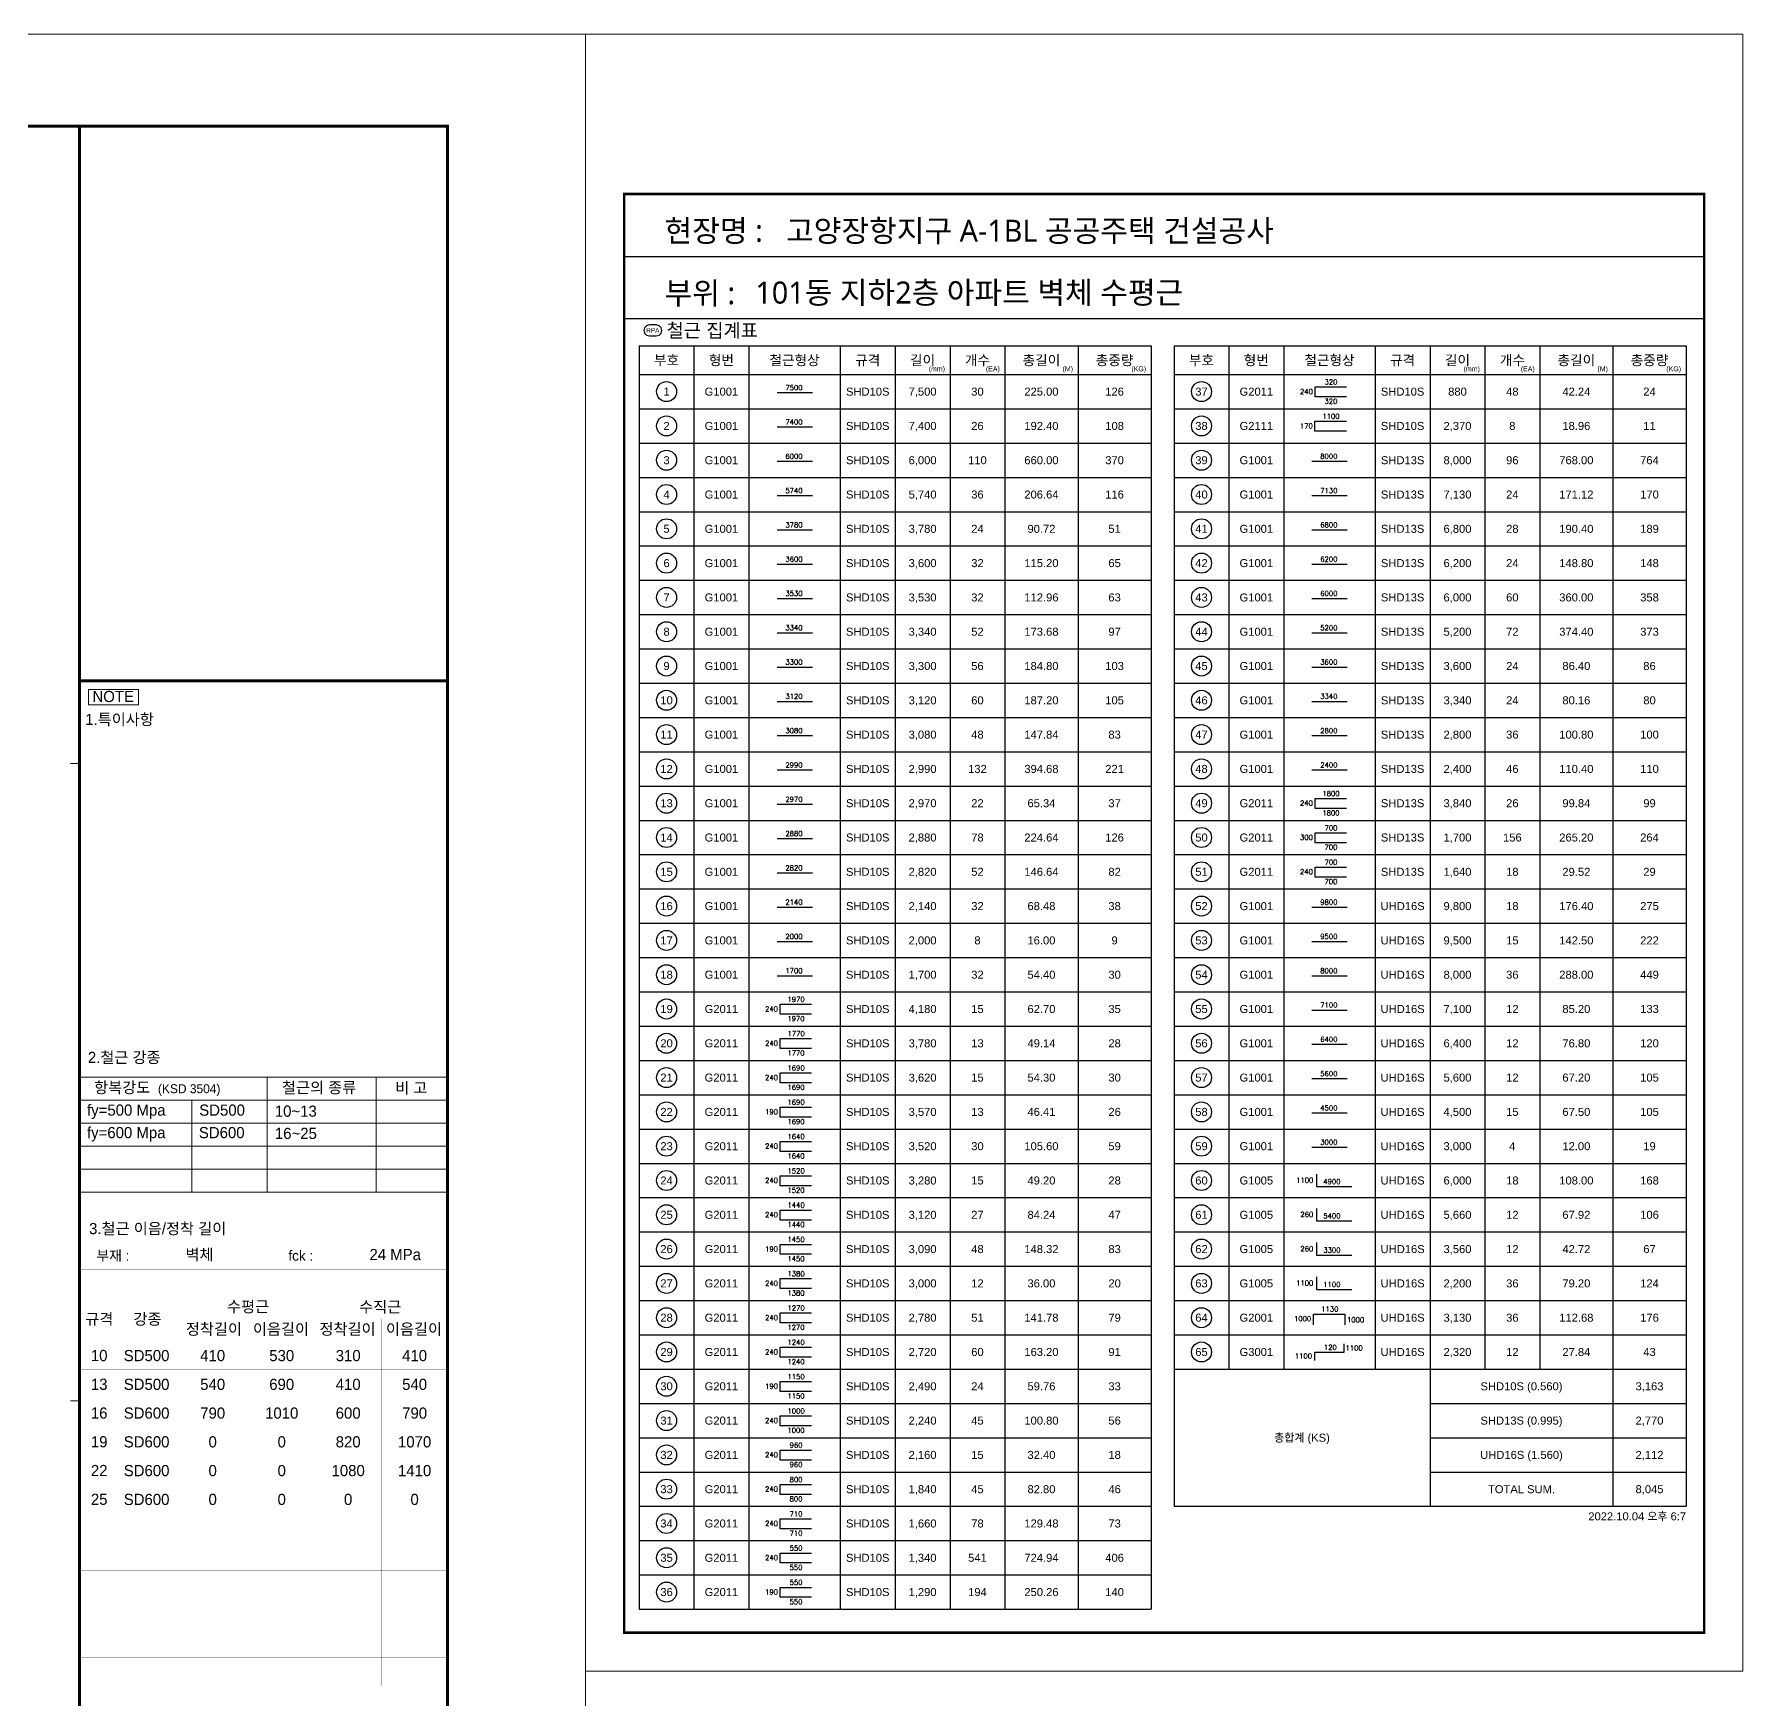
# Model space of a CAD drawing. Header units: millimetres. Extents: x 317501 to 2277231, y -321722 to 1186893.
# Drawn here: x 519838 to 543951, y -280362 to -256863 of the extents above; entities that cross this region are included whole.
import ezdxf
from ezdxf.enums import TextEntityAlignment as Align

# ---------------------------------------------------------------- set-up
doc = ezdxf.new("R2010")
doc.units = ezdxf.units.MM
doc.header["$LTSCALE"] = 57
for name, color, linetype in [('AMAC-TITLE', 7, 'Continuous'), ('FORM-L', 7, 'Continuous'), ('RP_DIM', 7, 'Continuous'), ('RP_TAG', 7, 'Continuous'), ('SHOPLINE', 7, 'Continuous'), ('XDIM', 7, 'Continuous')]:
    doc.layers.add(name, color=color, linetype=linetype)
doc.layers.add('TEXT', color=3, linetype='Continuous', lineweight=9)
doc.layers.add('벽부호', color=3, linetype='Continuous', lineweight=0)
doc.styles.add('RPWK1', font='arial.ttf', dxfattribs={"bigfont": 'whgtxt.shx'})
doc.styles.add('RPWK2', font='romans.shx', dxfattribs={"bigfont": 'whgtxt.shx'})
doc.styles.add('XRebar2', font='Romans.shx')
doc.styles.add('XRebarSheet', font='Hmkmrhd_0.ttf')
doc.styles.add('돋움', font='malgun.ttf')

# ---------------------------------------------------------------- blocks, each defined once
blk = doc.blocks.new('dhs_sheet2e')
at = {"color": 7}
for p, q in [((73013.1, 43498.2), (72813.3, 43498.2)), ((73013.1, 36694), (81003.6, 36694)), ((77085.8, 36694), (77085.8, 34197)), ((79453.7, 36694), (79453.7, 34197)), ((73013.1, 36194.6), (81003.6, 36194.6)), ((75452.6, 36194.6), (75452.6, 34197)), ((73013.1, 35695.2), (81003.6, 35695.2)), ((73013.1, 35195.8), (81003.6, 35195.8)), ((73013.1, 34696.4), (81003.6, 34696.4)), ((73013.1, 34197), (81003.6, 34197)), ((73013.1, 29664.7), (72813.3, 29664.7))]:
    blk.add_line(p, q, dxfattribs=at)
for points in [[(84000, 0), (84000, 59329.4), (0, 59329.4), (0, 0)], [(73208.2, 45108.5), (74292.8, 45108.5), (74292.8, 44775), (73208.2, 44775)]]:
    blk.add_lwpolyline(points, close=True, dxfattribs=at)
at = {"color": 30, "const_width": 64.9}
blk.add_lwpolyline([(81003.6, 57331.7), (2996.4, 57331.7), (2996.4, 1997.6), (81003.6, 1997.6)], close=True, dxfattribs=at)
at = {"color": 30}
for points, const_width in [([(73013.1, 1997.6), (73013.1, 57331.7)], 64.9), ([(73013.1, 45291.6), (81003.6, 45291.6)], 64.9), ([(73013.1, 37482.7), (81003.6, 37482.7)], 1.25)]:
    blk.add_lwpolyline(points, dxfattribs=dict(at, const_width=const_width))
at = {"ltscale": 2, "const_width": 1.25}
for points in [[(73013.1, 36694), (73013.1, 34197)], [(81003.6, 36694), (81003.6, 34197)], [(73013.1, 33114.4), (73013.1, 32518)], [(81003.6, 32518), (81003.6, 33114.4)], [(73013.1, 31595.4), (73013.1, 23480)], [(81003.6, 23480), (81003.6, 31595.4)]]:
    blk.add_lwpolyline(points, dxfattribs=at)
at = {"color": 7, "const_width": 1.25}
for points in [[(73013.1, 33114.4), (81003.6, 33114.4)], [(75010.7, 32518), (75010.7, 33114.4)], [(77008.3, 33114.4), (77008.3, 32518)], [(79005.9, 32518), (79005.9, 33114.4)], [(73013.1, 32518), (81003.6, 32518)], [(73013.1, 31920), (81003.6, 31920)], [(73839.2, 31920), (73839.2, 23480)], [(75231.7, 31920), (75231.7, 23480)], [(78117.6, 31920), (78117.6, 23480)], [(75231.7, 31445.6), (81003.6, 31445.6)], [(76674.7, 31445.6), (76674.7, 23480)], [(79560.6, 31445.6), (79560.6, 23480)], [(73013.1, 30971.1), (81003.6, 30971.1)], [(73013.1, 30346.9), (81003.6, 30346.9)], [(73013.1, 29722.6), (81003.6, 29722.6)], [(73013.1, 29098.3), (81003.6, 29098.3)], [(73013.1, 28474.1), (81003.6, 28474.1)], [(73013.1, 27849.8), (81003.6, 27849.8)], [(73013.1, 27225.6), (81003.6, 27225.6)], [(73013.1, 26601.3), (81003.6, 26601.3)], [(73013.1, 25977.1), (81003.6, 25977.1)], [(73013.1, 25352.8), (81003.6, 25352.8)], [(73013.1, 24728.5), (81003.6, 24728.5)], [(73013.1, 24104.3), (81003.6, 24104.3)], [(73013.1, 23480), (81003.6, 23480)]]:
    blk.add_lwpolyline(points, dxfattribs=at)
at = {"color": 7, "ltscale": 2, "const_width": 1.25}
blk.add_lwpolyline([(77008.3, 32518), (77008.3, 33114.4)], dxfattribs=at)
at = {"color": 7, "style": 'XRebarSheet'}
for s, height, p in [('NOTE', 242.71, (73292, 44833.7)), ('1.특이사항', 242.71, (73135.9, 44335.3)), ('2.철근 강종', 242.71, (73193, 37000.1)), ('3.철근 이음/정착 길이', 242.711, (73219.2, 33284.8))]:
    blk.add_text(s, height=height, dxfattribs=at).set_placement(p)
at = {"color": 3, "style": 'XRebarSheet'}
for s, height, p in [('항복강도', 242.71, (73329, 36346.4)), ('(KSD 3504)', 194.17, (74714.3, 36344.3)), ('철근의 종류', 242.71, (77406.6, 36345.3)), ('비 고', 242.71, (79864.2, 36338.4)), ('부재 :', 220, (73378.9, 32707.9)), ('fck :', 220, (77546.2, 32707.9)), ('규격', 242.71, (73138.4, 31320.7)), ('강종', 242.71, (74182, 31320.7))]:
    blk.add_text(s, height=height, dxfattribs=at).set_placement(p)
blk = doc.blocks.new('ASGARAE')
at = {"color": 255, "xscale": 0.75, "yscale": 0.75, "zscale": 0.75}
blk.add_blockref('dhs_sheet2e', (0, -44497), dxfattribs=at)
at = {"color": 3, "style": 'XRebarSheet'}
for s, p in [('fy=500 Mpa', (54881, -17605)), ('SD500', (56708, -17605)), ('10~13', (57939, -17622)), ('fy=600 Mpa', (54880, -17971)), ('SD600', (56702, -17971)), ('16~25', (57940, -17984)), ('벽체', (56483, -19956)), ('24 MPa', (59480, -19956))]:
    blk.add_text(s, height=182, dxfattribs=at).set_placement(p)
for s, p in [('수평근', (57503, -20713)), ('수직근', (59655, -20719)), ('정착길이', (56947, -21079)), ('이음길이', (58039, -21079)), ('정착길이', (59122, -21079)), ('이음길이', (60205, -21079)), ('10', (55079, -21509)), ('SD500', (55851, -21510)), ('410', (56927, -21510)), ('530', (58051, -21510)), ('310', (59133, -21510)), ('410', (60215, -21510)), ('13', (55079, -21977)), ('SD500', (55851, -21978)), ('540', (56927, -21978)), ('690', (58051, -21978)), ('410', (59133, -21978)), ('540', (60215, -21978)), ('16', (55079, -22445)), ('SD600', (55851, -22446)), ('790', (56927, -22446)), ('1010', (58051, -22446)), ('600', (59133, -22446)), ('790', (60215, -22446)), ('19', (55079, -22913)), ('SD600', (55851, -22914)), ('0', (56927, -22914)), ('0', (58051, -22914)), ('820', (59133, -22914)), ('1070', (60215, -22914)), ('22', (55079, -23381)), ('SD600', (55851, -23382)), ('0', (56927, -23382)), ('0', (58051, -23382)), ('1080', (59133, -23382)), ('1410', (60215, -23382)), ('25', (55079, -23849)), ('SD600', (55851, -23851)), ('0', (56927, -23851)), ('0', (58051, -23851)), ('0', (59133, -23851)), ('0', (60215, -23851))]:
    blk.add_text(s, height=182, dxfattribs=at).set_placement(p, align=Align.MIDDLE_CENTER)
blk = doc.blocks.new('zsdfhetshts')
blk.add_lwpolyline([(0, 0), (15120, 0), (15120, 21384), (0, 21384)], close=True)
at = {"layer": 'FORM-L', "const_width": 32.6}
blk.add_lwpolyline([(504, 504), (14616, 504), (14616, 19296), (504, 19296)], close=True, dxfattribs=at)
at = {"layer": 'SHOPLINE'}
blk.add_line((504, 18480), (14625, 18480), dxfattribs=at)
blk.add_lwpolyline([(504, 19296), (14616, 19296), (14616, 17664), (504, 17664)], close=True, dxfattribs=at)
at = {"layer": 'AMAC-TITLE', "color": 3, "linetype": 'Continuous', "style": '돋움'}
for s, height, p in [('현장명 :', 288.3, (1031, 18672)), ('고양장항지구 A-1BL 공공주택 건설공사', 288.35, (2618, 18672)), ('부위 :', 288.3, (1031, 17857))]:
    blk.add_text(s, height=height, dxfattribs=at).set_placement(p)
blk = doc.blocks.new('DHS_G1001')
at = {"layer": 'XDIM', "color": 1, "linetype": 'Continuous', "ltscale": 2.91412e-318}
blk.add_lwpolyline([(-768, -45), (780, -45)], dxfattribs=at)
at = {"layer": 'XDIM', "color": 3, "linetype": 'Continuous', "ltscale": 2.91412e-318, "style": 'XRebar2'}
blk.add_attdef('A', text='', height=219, dxfattribs=at).set_placement((-27, -3), align=Align.BOTTOM_CENTER)
blk = doc.blocks.new('DHS_G2011')
at = {"layer": 'XDIM', "color": 1, "linetype": 'Continuous', "ltscale": 2.97888e-317}
blk.add_lwpolyline([(738, -228), (-633, -228), (-633, 207), (738, 207)], dxfattribs=at)
at = {"layer": 'XDIM', "color": 3, "linetype": 'Continuous', "ltscale": 2.97888e-317, "style": 'XRebar2'}
blk.add_attdef('B', text='', height=219, dxfattribs=at).set_placement((-726, 3), align=Align.MIDDLE_RIGHT)
blk.add_attdef('C', text='', height=219, dxfattribs=at).set_placement((66, 246), align=Align.BOTTOM_CENTER)
blk.add_attdef('A', text='', height=219, dxfattribs=at).set_placement((63, -315), align=Align.TOP_CENTER)
blk = doc.blocks.new('DHS_G2111')
at = {"layer": 'RP_TAG', "color": 0, "linetype": 'Continuous', "ltscale": 100}
blk.add_lwpolyline([(738.2862, -230.0696), (-633.6138, -230.0696), (-633.6138, 208.2304), (738.2862, 208.2304)], dxfattribs=at)
at = {"layer": 'RP_TAG', "color": 0, "linetype": 'Continuous', "ltscale": 100, "style": 'RPWK2'}
for tag, height, p in [('B', 218.75, (-728.1138, 3.0304)), ('C', 0.1, (0, 0))]:
    blk.add_attdef(tag, text='', height=height, dxfattribs=at).set_placement(p, align=Align.MIDDLE_RIGHT)
blk.add_attdef('A', text='', height=218.75, dxfattribs=at).set_placement((65.9862, 245.4304), align=Align.BOTTOM_CENTER)
blk = doc.blocks.new('DHS_G1005')
at = {"layer": 'XDIM', "color": 1, "linetype": 'Continuous', "ltscale": 2.91412e-318}
blk.add_lwpolyline([(-573, 282), (-573, -267), (975, -267)], dxfattribs=at)
at = {"layer": 'XDIM', "color": 3, "linetype": 'Continuous', "ltscale": 2.91412e-318, "style": 'XRebar2'}
blk.add_attdef('A', text='', height=219, dxfattribs=at).set_placement((-708, -162), align=Align.BOTTOM_RIGHT)
blk.add_attdef('B', text='', height=219, dxfattribs=at).set_placement((105, -222), align=Align.BOTTOM_CENTER)
blk = doc.blocks.new('DHS_G2001')
at = {"layer": 'XDIM', "color": 1, "linetype": 'Continuous', "ltscale": 2.97888e-317}
blk.add_lwpolyline([(-699, -318), (-699, 156), (672, 156), (672, -318)], dxfattribs=at)
at = {"layer": 'XDIM', "color": 3, "linetype": 'Continuous', "ltscale": 2.97888e-317, "style": 'XRebar2'}
blk.add_attdef('A', text='', height=219, dxfattribs=at).set_placement((-801, -45), align=Align.MIDDLE_RIGHT)
blk.add_attdef('B', text='', height=219, dxfattribs=at).set_placement((18, 201), align=Align.BOTTOM_CENTER)
blk.add_attdef('C', text='', height=219, dxfattribs=at).set_placement((768, -93), align=Align.MIDDLE_LEFT)
blk = doc.blocks.new('DHS_G3001')
at = {"layer": 'XDIM', "color": 1, "linetype": 'Continuous', "ltscale": 2.97888e-317}
blk.add_lwpolyline([(-639, -378), (-639, -9), (642, -9), (642, 360)], dxfattribs=at)
at = {"layer": 'XDIM', "color": 3, "linetype": 'Continuous', "ltscale": 2.97888e-317, "style": 'XRebar2'}
blk.add_attdef('B', text='', height=219, dxfattribs=at).set_placement((36, 27), align=Align.BOTTOM_CENTER)
blk.add_attdef('C', text='', height=219, dxfattribs=at).set_placement((702, 177), align=Align.MIDDLE_LEFT)
blk.add_attdef('A', text='', height=219, dxfattribs=at).set_placement((-762, -174), align=Align.MIDDLE_RIGHT)

msp = doc.modelspace()

# ---------------------------------------------------------------- linework, layer by layer
at = {"layer": 'RP_DIM', "color": 253, "linetype": 'Continuous', "ltscale": 100}
for p, q in [((528568.9, -261043.1), (528569.9, -261043.1)), ((528568.9, -261043.1), (528569.9, -261043.1)), ((528568.9, -261043.1), (528569.9, -261043.1)), ((528568.9, -261043.1), (528569.9, -261043.1)), ((528375.4, -261260.8), (535601.3, -261260.8)), ((528375.4, -261260.8), (528375.4, -279083.7)), ((529149.6, -261260.8), (529149.6, -261664.1)), ((529923.8, -261260.8), (529923.8, -261664.1)), ((531214.1, -261260.8), (531214.1, -261664.1)), ((531988.3, -261260.8), (531988.3, -261664.1)), ((532762.5, -261260.8), (532762.5, -261664.1)), ((533536.7, -261260.8), (533536.7, -261664.1)), ((534569, -261260.8), (534569, -261664.1)), ((535601.3, -261260.8), (535601.3, -261664.1)), ((535601.3, -261260.8), (535601.3, -279083.7)), ((535923.9, -261260.8), (543149.8, -261260.8)), ((535923.9, -261260.8), (535923.9, -277632)), ((536698.1, -261260.8), (536698.1, -261664.1)), ((537472.3, -261260.8), (537472.3, -261664.1)), ((538762.6, -261260.8), (538762.6, -261664.1)), ((539536.8, -261260.8), (539536.8, -261664.1)), ((540311, -261260.8), (540311, -261664.1)), ((541085.2, -261260.8), (541085.2, -261664.1)), ((542117.5, -261260.8), (542117.5, -261664.1)), ((543149.8, -261260.8), (543149.8, -261664.1)), ((543149.8, -261260.8), (543149.8, -277632)), ((528375.4, -261664.1), (535601.3, -261664.1)), ((529149.6, -261664.1), (529149.6, -279083.7)), ((529923.8, -261664.1), (529923.8, -279083.7)), ((531214.1, -261664.1), (531214.1, -279083.7)), ((531988.3, -261664.1), (531988.3, -279083.7)), ((532762.5, -261664.1), (532762.5, -279083.7)), ((533536.7, -261664.1), (533536.7, -279083.7)), ((534569, -261664.1), (534569, -279083.7)), ((535923.9, -261664.1), (543149.8, -261664.1)), ((536698.1, -261664.1), (536698.1, -275696.5)), ((537472.3, -261664.1), (537472.3, -275696.5)), ((538762.6, -261664.1), (538762.6, -275696.5)), ((539536.8, -261664.1), (539536.8, -277632)), ((540311, -261664.1), (540311, -275696.5)), ((541085.2, -261664.1), (541085.2, -275696.5)), ((542117.5, -261664.1), (542117.5, -277632)), ((528375.4, -262148), (535601.3, -262148)), ((535923.9, -262148), (543149.8, -262148)), ((528375.4, -262631.8), (535601.3, -262631.8)), ((535923.9, -262631.8), (543149.8, -262631.8)), ((528375.4, -263115.7), (535601.3, -263115.7)), ((535923.9, -263115.7), (543149.8, -263115.7)), ((528375.4, -263599.6), (535601.3, -263599.6)), ((535923.9, -263599.6), (543149.8, -263599.6)), ((528375.4, -264083.5), (535601.3, -264083.5)), ((535923.9, -264083.5), (543149.8, -264083.5)), ((528375.4, -264567.3), (535601.3, -264567.3)), ((535923.9, -264567.3), (543149.8, -264567.3)), ((528375.4, -265051.2), (535601.3, -265051.2)), ((535923.9, -265051.2), (543149.8, -265051.2)), ((528375.4, -265535.1), (535601.3, -265535.1)), ((535923.9, -265535.1), (543149.8, -265535.1)), ((528375.4, -266019), (535601.3, -266019)), ((535923.9, -266019), (543149.8, -266019)), ((528375.4, -266502.9), (535601.3, -266502.9)), ((535923.9, -266502.9), (543149.8, -266502.9)), ((528375.4, -266986.7), (535601.3, -266986.7)), ((535923.9, -266986.7), (543149.8, -266986.7)), ((528375.4, -267470.6), (535601.3, -267470.6)), ((535923.9, -267470.6), (543149.8, -267470.6)), ((528375.4, -267954.5), (535601.3, -267954.5)), ((535923.9, -267954.5), (543149.8, -267954.5)), ((528375.4, -268438.4), (535601.3, -268438.4)), ((535923.9, -268438.4), (543149.8, -268438.4)), ((528375.4, -268922.2), (535601.3, -268922.2)), ((535923.9, -268922.2), (543149.8, -268922.2)), ((528375.4, -269406.1), (535601.3, -269406.1)), ((535923.9, -269406.1), (543149.8, -269406.1)), ((528375.4, -269890), (535601.3, -269890)), ((535923.9, -269890), (543149.8, -269890)), ((528375.4, -270373.9), (535601.3, -270373.9)), ((535923.9, -270373.9), (543149.8, -270373.9)), ((528375.4, -270857.8), (535601.3, -270857.8)), ((535923.9, -270857.8), (543149.8, -270857.8)), ((528375.4, -271341.6), (535601.3, -271341.6)), ((535923.9, -271341.6), (543149.8, -271341.6)), ((528375.4, -271825.5), (535601.3, -271825.5)), ((535923.9, -271825.5), (543149.8, -271825.5)), ((528375.4, -272309.4), (535601.3, -272309.4)), ((535923.9, -272309.4), (543149.8, -272309.4)), ((528375.4, -272793.3), (535601.3, -272793.3)), ((535923.9, -272793.3), (543149.8, -272793.3)), ((528375.4, -273277.1), (535601.3, -273277.1)), ((535923.9, -273277.1), (543149.8, -273277.1)), ((528375.4, -273761), (535601.3, -273761)), ((535923.9, -273761), (543149.8, -273761)), ((528375.4, -274244.9), (535601.3, -274244.9)), ((535923.9, -274244.9), (543149.8, -274244.9)), ((528375.4, -274728.8), (535601.3, -274728.8)), ((535923.9, -274728.8), (543149.8, -274728.8)), ((528375.4, -275212.6), (535601.3, -275212.6)), ((535923.9, -275212.6), (543149.8, -275212.6)), ((528375.4, -275696.5), (535601.3, -275696.5)), ((535923.9, -275696.5), (543149.8, -275696.5)), ((528375.4, -276180.4), (535601.3, -276180.4)), ((539536.8, -276180.4), (543149.8, -276180.4)), ((528375.4, -276664.3), (535601.3, -276664.3)), ((539536.8, -276664.3), (543149.8, -276664.3)), ((528375.4, -277148.2), (535601.3, -277148.2)), ((539536.8, -277148.2), (543149.8, -277148.2)), ((528375.4, -277632), (535601.3, -277632)), ((535923.9, -277632), (543149.8, -277632)), ((528375.4, -278115.9), (535601.3, -278115.9)), ((528375.4, -278599.8), (535601.3, -278599.8)), ((528375.4, -279083.7), (535601.3, -279083.7))]:
    msp.add_line(p, q, dxfattribs=at)
at = {"layer": 'RP_DIM', "color": 7, "linetype": 'Continuous', "ltscale": 100}
msp.add_lwpolyline([(528520.5, -261120.5), (528617.3, -261120.5), (528656, -261110.1), (528684.4, -261081.8), (528694.7, -261043.1), (528684.4, -261004.4), (528656, -260976.1), (528617.3, -260965.7), (528520.5, -260965.7), (528481.8, -260976.1), (528453.5, -261004.4), (528443.1, -261043.1), (528453.5, -261081.8), (528481.8, -261110.1), (528520.5, -261120.5)], dxfattribs=at)
for centre in [(528762.5, -261906), (536311, -261906), (528762.5, -262389.9), (536311, -262389.9), (528762.5, -262873.8), (536311, -262873.8), (528762.5, -263357.6), (536311, -263357.6), (528762.5, -263841.5), (536311, -263841.5), (528762.5, -264325.4), (536311, -264325.4), (528762.5, -264809.3), (536311, -264809.3), (528762.5, -265293.2), (536311, -265293.2), (528762.5, -265777), (536311, -265777), (528762.5, -266260.9), (536311, -266260.9), (528762.5, -266744.8), (536311, -266744.8), (528762.5, -267228.7), (536311, -267228.7), (528762.5, -267712.5), (536311, -267712.5), (528762.5, -268196.4), (536311, -268196.4), (528762.5, -268680.3), (536311, -268680.3), (528762.5, -269164.2), (536311, -269164.2), (528762.5, -269648.1), (536311, -269648.1), (528762.5, -270131.9), (536311, -270131.9), (528762.5, -270615.8), (536311, -270615.8), (528762.5, -271099.7), (536311, -271099.7), (528762.5, -271583.6), (536311, -271583.6), (528762.5, -272067.4), (536311, -272067.4), (528762.5, -272551.3), (536311, -272551.3), (528762.5, -273035.2), (536311, -273035.2), (528762.5, -273519.1), (536311, -273519.1), (528762.5, -274003), (536311, -274003), (528762.5, -274486.8), (536311, -274486.8), (528762.5, -274970.7), (536311, -274970.7), (528762.5, -275454.6), (536311, -275454.6), (528762.5, -275938.5), (528762.5, -276422.3), (528762.5, -276906.2), (528762.5, -277390.1), (528762.5, -277874), (528762.5, -278357.9), (528762.5, -278841.7)]:
    msp.add_circle(centre, 141.1, dxfattribs=at)
at = {"layer": 'RP_DIM', "color": 253, "linetype": 'Continuous', "ltscale": 100}
for points in [[(528375.4, -261260.8), (528375.5, -261260.8), (528375.4, -261260.8)], [(535923.9, -261260.8), (535924, -261260.8), (535923.9, -261260.8)]]:
    msp.add_solid(points, dxfattribs=at)

# ---------------------------------------------------------------- block references
at = {"layer": 'RP_DIM', "color": 7, "linetype": 'Continuous', "ltscale": 100, "xscale": 0.322585, "yscale": 0.322585, "zscale": 0.322585}
for name, p, values in [('DHS_G1001', (530569, -261906), {'A': '7500'}), ('DHS_G2011', (538117.4, -261906), {'A': '320', 'B': '240', 'C': '320'}), ('DHS_G1001', (530569, -262389.9), {'A': '7400'}), ('DHS_G2111', (538117.4, -262389.9), {'A': '1100', 'B': '170', 'C': '1100'}), ('DHS_G1001', (530569, -262873.8), {'A': '6000'}), ('DHS_G1001', (538117.4, -262873.8), {'A': '8000'}), ('DHS_G1001', (530569, -263357.6), {'A': '5740'}), ('DHS_G1001', (538117.4, -263357.6), {'A': '7130'}), ('DHS_G1001', (530569, -263841.5), {'A': '3780'}), ('DHS_G1001', (538117.4, -263841.5), {'A': '6800'}), ('DHS_G1001', (530569, -264325.4), {'A': '3600'}), ('DHS_G1001', (538117.4, -264325.4), {'A': '6200'}), ('DHS_G1001', (530569, -264809.3), {'A': '3530'}), ('DHS_G1001', (538117.4, -264809.3), {'A': '6000'}), ('DHS_G1001', (530569, -265293.2), {'A': '3340'}), ('DHS_G1001', (538117.4, -265293.2), {'A': '5200'}), ('DHS_G1001', (530569, -265777), {'A': '3300'}), ('DHS_G1001', (538117.4, -265777), {'A': '3600'}), ('DHS_G1001', (530569, -266260.9), {'A': '3120'}), ('DHS_G1001', (538117.4, -266260.9), {'A': '3340'}), ('DHS_G1001', (530569, -266744.8), {'A': '3080'}), ('DHS_G1001', (538117.4, -266744.8), {'A': '2800'}), ('DHS_G1001', (530569, -267228.7), {'A': '2990'}), ('DHS_G1001', (538117.4, -267228.7), {'A': '2400'}), ('DHS_G1001', (530569, -267712.5), {'A': '2970'}), ('DHS_G2011', (538117.4, -267712.5), {'A': '1800', 'B': '240', 'C': '1800'}), ('DHS_G1001', (530569, -268196.4), {'A': '2880'}), ('DHS_G2011', (538117.4, -268196.4), {'A': '700', 'B': '300', 'C': '700'}), ('DHS_G1001', (530569, -268680.3), {'A': '2820'}), ('DHS_G2011', (538117.4, -268680.3), {'A': '700', 'B': '240', 'C': '700'}), ('DHS_G1001', (530569, -269164.2), {'A': '2140'}), ('DHS_G1001', (538117.4, -269164.2), {'A': '9800'}), ('DHS_G1001', (530569, -269648.1), {'A': '2000'}), ('DHS_G1001', (538117.4, -269648.1), {'A': '9500'}), ('DHS_G1001', (530569, -270131.9), {'A': '1700'}), ('DHS_G1001', (538117.4, -270131.9), {'A': '8000'}), ('DHS_G2011', (530569, -270615.8), {'A': '1970', 'B': '240', 'C': '1970'}), ('DHS_G1001', (538117.4, -270615.8), {'A': '7100'}), ('DHS_G2011', (530569, -271099.7), {'A': '1770', 'B': '240', 'C': '1770'}), ('DHS_G1001', (538117.4, -271099.7), {'A': '6400'}), ('DHS_G2011', (530569, -271583.6), {'A': '1690', 'B': '240', 'C': '1690'}), ('DHS_G1001', (538117.4, -271583.6), {'A': '5600'}), ('DHS_G2011', (530569, -272067.4), {'A': '1690', 'B': '190', 'C': '1690'}), ('DHS_G1001', (538117.4, -272067.4), {'A': '4500'}), ('DHS_G2011', (530569, -272551.3), {'A': '1640', 'B': '240', 'C': '1640'}), ('DHS_G1001', (538117.4, -272551.3), {'A': '3000'}), ('DHS_G2011', (530569, -273035.2), {'A': '1520', 'B': '240', 'C': '1520'}), ('DHS_G1005', (538117.4, -273035.2), {'A': '1100', 'B': '4900'}), ('DHS_G2011', (530569, -273519.1), {'A': '1440', 'B': '240', 'C': '1440'}), ('DHS_G1005', (538117.4, -273519.1), {'A': '260', 'B': '5400'}), ('DHS_G2011', (530569, -274003), {'A': '1450', 'B': '190', 'C': '1450'}), ('DHS_G1005', (538117.4, -274003), {'A': '260', 'B': '3300'}), ('DHS_G2011', (530569, -274486.8), {'A': '1380', 'B': '240', 'C': '1380'}), ('DHS_G1005', (538117.4, -274486.8), {'A': '1100', 'B': '1100'}), ('DHS_G2011', (530569, -274970.7), {'A': '1270', 'B': '240', 'C': '1270'}), ('DHS_G2001', (538117.4, -274970.7), {'A': '1000', 'B': '1130', 'C': '1000'}), ('DHS_G2011', (530569, -275454.6), {'A': '1240', 'B': '240', 'C': '1240'}), ('DHS_G3001', (538117.4, -275454.6), {'A': '1100', 'B': '120', 'C': '1100'}), ('DHS_G2011', (530569, -275938.5), {'A': '1150', 'B': '190', 'C': '1150'}), ('DHS_G2011', (530569, -276422.3), {'A': '1000', 'B': '240', 'C': '1000'}), ('DHS_G2011', (530569, -276906.2), {'A': '960', 'B': '240', 'C': '960'}), ('DHS_G2011', (530569, -277390.1), {'A': '800', 'B': '240', 'C': '800'}), ('DHS_G2011', (530569, -277874), {'A': '710', 'B': '240', 'C': '710'}), ('DHS_G2011', (530569, -278357.9), {'A': '550', 'B': '240', 'C': '550'}), ('DHS_G2011', (530569, -278841.7), {'A': '550', 'B': '190', 'C': '550'})]:
    msp.add_blockref(name, p, dxfattribs=at).add_auto_attribs(values)
at = {"layer": 'TEXT', "color": 4, "xscale": 1.08, "yscale": 1.08, "zscale": 1.08}
msp.add_blockref('zsdfhetshts', (527620.9, -279958), dxfattribs=at)
at = {"layer": '벽부호', "color": 4, "xscale": 0.8666666632494344, "yscale": 0.8666666632494344, "zscale": 0.8666666632494344}
msp.add_blockref('ASGARAE', (473020.9, -256863.3), dxfattribs=at)

# ---------------------------------------------------------------- texts
at = {"layer": 'AMAC-TITLE', "color": 2, "linetype": 'Continuous', "style": '돋움'}
msp.add_text('101동 지하2층 아파트 벽체 수평근', height=311.415, dxfattribs=at).set_placement((530015.6, -260664.3))
at = {"layer": 'RP_DIM', "color": 7, "linetype": 'Continuous', "ltscale": 100, "style": 'RPWK1'}
for s, height, p in [('RPA', 64.52, (528568.9, -261043.1)), ('형번', 141.13, (529536.7, -261462.5)), ('철근형상', 141.13, (530569, -261462.5)), ('규격', 141.13, (531601.2, -261462.5)), ('길이', 141.13, (532375.4, -261462.5)), ('개수', 141.13, (533149.6, -261462.5)), ('총길이', 141.13, (534052.9, -261462.5)), ('총중량', 141.13, (535085.1, -261462.5)), ('형번', 141.13, (537085.2, -261462.5)), ('철근형상', 141.13, (538117.4, -261462.5)), ('규격', 141.13, (539149.7, -261462.5)), ('길이', 141.13, (539923.9, -261462.5)), ('개수', 141.13, (540698.1, -261462.5)), ('총길이', 141.13, (541601.4, -261462.5)), ('총중량', 141.13, (542633.6, -261462.5)), ('부호', 141.13, (528762.5, -261462.5)), ('부호', 141.13, (536311, -261462.5)), ('1', 112.9, (528762.5, -261906)), ('G1001', 112.9, (529536.7, -261906)), ('SHD10S', 112.9, (531601.2, -261906)), ('7,500', 112.9, (532375.4, -261906)), ('30', 112.9, (533149.6, -261906)), ('225.00', 112.9, (534052.9, -261906)), ('126', 112.9, (535085.1, -261906)), ('37', 112.9, (536311, -261906)), ('G2011', 112.9, (537085.2, -261906)), ('SHD10S', 112.9, (539149.7, -261906)), ('880', 112.9, (539923.9, -261906)), ('48', 112.9, (540698.1, -261906)), ('42.24', 112.9, (541601.4, -261906)), ('24', 112.9, (542633.6, -261906)), ('2', 112.9, (528762.5, -262389.9)), ('G1001', 112.9, (529536.7, -262389.9)), ('SHD10S', 112.9, (531601.2, -262389.9)), ('7,400', 112.9, (532375.4, -262389.9)), ('26', 112.9, (533149.6, -262389.9)), ('192.40', 112.9, (534052.9, -262389.9)), ('108', 112.9, (535085.1, -262389.9)), ('38', 112.9, (536311, -262389.9)), ('G2111', 112.9, (537085.2, -262389.9)), ('SHD10S', 112.9, (539149.7, -262389.9)), ('2,370', 112.9, (539923.9, -262389.9)), ('8', 112.9, (540698.1, -262389.9)), ('18.96', 112.9, (541601.4, -262389.9)), ('11', 112.9, (542633.6, -262389.9)), ('3', 112.9, (528762.5, -262873.8)), ('G1001', 112.9, (529536.7, -262873.8)), ('SHD10S', 112.9, (531601.2, -262873.8)), ('6,000', 112.9, (532375.4, -262873.8)), ('110', 112.9, (533149.6, -262873.8)), ('660.00', 112.9, (534052.9, -262873.8)), ('370', 112.9, (535085.1, -262873.8)), ('39', 112.9, (536311, -262873.8)), ('G1001', 112.9, (537085.2, -262873.8)), ('SHD13S', 112.9, (539149.7, -262873.8)), ('8,000', 112.9, (539923.9, -262873.8)), ('96', 112.9, (540698.1, -262873.8)), ('768.00', 112.9, (541601.4, -262873.8)), ('764', 112.9, (542633.6, -262873.8)), ('4', 112.9, (528762.5, -263357.6)), ('G1001', 112.9, (529536.7, -263357.6)), ('SHD10S', 112.9, (531601.2, -263357.6)), ('5,740', 112.9, (532375.4, -263357.6)), ('36', 112.9, (533149.6, -263357.6)), ('206.64', 112.9, (534052.9, -263357.6)), ('116', 112.9, (535085.1, -263357.6)), ('40', 112.9, (536311, -263357.6)), ('G1001', 112.9, (537085.2, -263357.6)), ('SHD13S', 112.9, (539149.7, -263357.6)), ('7,130', 112.9, (539923.9, -263357.6)), ('24', 112.9, (540698.1, -263357.6)), ('171.12', 112.9, (541601.4, -263357.6)), ('170', 112.9, (542633.6, -263357.6)), ('5', 112.9, (528762.5, -263841.5)), ('G1001', 112.9, (529536.7, -263841.5)), ('SHD10S', 112.9, (531601.2, -263841.5)), ('3,780', 112.9, (532375.4, -263841.5)), ('24', 112.9, (533149.6, -263841.5)), ('90.72', 112.9, (534052.9, -263841.5)), ('51', 112.9, (535085.1, -263841.5)), ('41', 112.9, (536311, -263841.5)), ('G1001', 112.9, (537085.2, -263841.5)), ('SHD13S', 112.9, (539149.7, -263841.5)), ('6,800', 112.9, (539923.9, -263841.5)), ('28', 112.9, (540698.1, -263841.5)), ('190.40', 112.9, (541601.4, -263841.5)), ('189', 112.9, (542633.6, -263841.5)), ('6', 112.9, (528762.5, -264325.4)), ('G1001', 112.9, (529536.7, -264325.4)), ('SHD10S', 112.9, (531601.2, -264325.4)), ('3,600', 112.9, (532375.4, -264325.4)), ('32', 112.9, (533149.6, -264325.4)), ('115.20', 112.9, (534052.9, -264325.4)), ('65', 112.9, (535085.1, -264325.4)), ('42', 112.9, (536311, -264325.4)), ('G1001', 112.9, (537085.2, -264325.4)), ('SHD13S', 112.9, (539149.7, -264325.4)), ('6,200', 112.9, (539923.9, -264325.4)), ('24', 112.9, (540698.1, -264325.4)), ('148.80', 112.9, (541601.4, -264325.4)), ('148', 112.9, (542633.6, -264325.4)), ('7', 112.9, (528762.5, -264809.3)), ('G1001', 112.9, (529536.7, -264809.3)), ('SHD10S', 112.9, (531601.2, -264809.3)), ('3,530', 112.9, (532375.4, -264809.3)), ('32', 112.9, (533149.6, -264809.3)), ('112.96', 112.9, (534052.9, -264809.3)), ('63', 112.9, (535085.1, -264809.3)), ('43', 112.9, (536311, -264809.3)), ('G1001', 112.9, (537085.2, -264809.3)), ('SHD13S', 112.9, (539149.7, -264809.3)), ('6,000', 112.9, (539923.9, -264809.3)), ('60', 112.9, (540698.1, -264809.3)), ('360.00', 112.9, (541601.4, -264809.3)), ('358', 112.9, (542633.6, -264809.3)), ('8', 112.9, (528762.5, -265293.2)), ('G1001', 112.9, (529536.7, -265293.2)), ('SHD10S', 112.9, (531601.2, -265293.2)), ('3,340', 112.9, (532375.4, -265293.2)), ('52', 112.9, (533149.6, -265293.2)), ('173.68', 112.9, (534052.9, -265293.2)), ('97', 112.9, (535085.1, -265293.2)), ('44', 112.9, (536311, -265293.2)), ('G1001', 112.9, (537085.2, -265293.2)), ('SHD13S', 112.9, (539149.7, -265293.2)), ('5,200', 112.9, (539923.9, -265293.2)), ('72', 112.9, (540698.1, -265293.2)), ('374.40', 112.9, (541601.4, -265293.2)), ('373', 112.9, (542633.6, -265293.2)), ('9', 112.9, (528762.5, -265777)), ('G1001', 112.9, (529536.7, -265777)), ('SHD10S', 112.9, (531601.2, -265777)), ('3,300', 112.9, (532375.4, -265777)), ('56', 112.9, (533149.6, -265777)), ('184.80', 112.9, (534052.9, -265777)), ('103', 112.9, (535085.1, -265777)), ('45', 112.9, (536311, -265777)), ('G1001', 112.9, (537085.2, -265777)), ('SHD13S', 112.9, (539149.7, -265777)), ('3,600', 112.9, (539923.9, -265777)), ('24', 112.9, (540698.1, -265777)), ('86.40', 112.9, (541601.4, -265777)), ('86', 112.9, (542633.6, -265777)), ('10', 112.9, (528762.5, -266260.9)), ('G1001', 112.9, (529536.7, -266260.9)), ('SHD10S', 112.9, (531601.2, -266260.9)), ('3,120', 112.9, (532375.4, -266260.9)), ('60', 112.9, (533149.6, -266260.9)), ('187.20', 112.9, (534052.9, -266260.9)), ('105', 112.9, (535085.1, -266260.9)), ('46', 112.9, (536311, -266260.9)), ('G1001', 112.9, (537085.2, -266260.9)), ('SHD13S', 112.9, (539149.7, -266260.9)), ('3,340', 112.9, (539923.9, -266260.9)), ('24', 112.9, (540698.1, -266260.9)), ('80.16', 112.9, (541601.4, -266260.9)), ('80', 112.9, (542633.6, -266260.9)), ('11', 112.9, (528762.5, -266744.8)), ('G1001', 112.9, (529536.7, -266744.8)), ('SHD10S', 112.9, (531601.2, -266744.8)), ('3,080', 112.9, (532375.4, -266744.8)), ('48', 112.9, (533149.6, -266744.8)), ('147.84', 112.9, (534052.9, -266744.8)), ('83', 112.9, (535085.1, -266744.8)), ('47', 112.9, (536311, -266744.8)), ('G1001', 112.9, (537085.2, -266744.8)), ('SHD13S', 112.9, (539149.7, -266744.8)), ('2,800', 112.9, (539923.9, -266744.8)), ('36', 112.9, (540698.1, -266744.8)), ('100.80', 112.9, (541601.4, -266744.8)), ('100', 112.9, (542633.6, -266744.8)), ('12', 112.9, (528762.5, -267228.7)), ('G1001', 112.9, (529536.7, -267228.7)), ('SHD10S', 112.9, (531601.2, -267228.7)), ('2,990', 112.9, (532375.4, -267228.7)), ('132', 112.9, (533149.6, -267228.7)), ('394.68', 112.9, (534052.9, -267228.7)), ('221', 112.9, (535085.1, -267228.7)), ('48', 112.9, (536311, -267228.7)), ('G1001', 112.9, (537085.2, -267228.7)), ('SHD13S', 112.9, (539149.7, -267228.7)), ('2,400', 112.9, (539923.9, -267228.7)), ('46', 112.9, (540698.1, -267228.7)), ('110.40', 112.9, (541601.4, -267228.7)), ('110', 112.9, (542633.6, -267228.7)), ('13', 112.9, (528762.5, -267712.5)), ('G1001', 112.9, (529536.7, -267712.5)), ('SHD10S', 112.9, (531601.2, -267712.5)), ('2,970', 112.9, (532375.4, -267712.5)), ('22', 112.9, (533149.6, -267712.5)), ('65.34', 112.9, (534052.9, -267712.5)), ('37', 112.9, (535085.1, -267712.5)), ('49', 112.9, (536311, -267712.5)), ('G2011', 112.9, (537085.2, -267712.5)), ('SHD13S', 112.9, (539149.7, -267712.5)), ('3,840', 112.9, (539923.9, -267712.5)), ('26', 112.9, (540698.1, -267712.5)), ('99.84', 112.9, (541601.4, -267712.5)), ('99', 112.9, (542633.6, -267712.5)), ('14', 112.9, (528762.5, -268196.4)), ('G1001', 112.9, (529536.7, -268196.4)), ('SHD10S', 112.9, (531601.2, -268196.4)), ('2,880', 112.9, (532375.4, -268196.4)), ('78', 112.9, (533149.6, -268196.4)), ('224.64', 112.9, (534052.9, -268196.4)), ('126', 112.9, (535085.1, -268196.4)), ('50', 112.9, (536311, -268196.4)), ('G2011', 112.9, (537085.2, -268196.4)), ('SHD13S', 112.9, (539149.7, -268196.4)), ('1,700', 112.9, (539923.9, -268196.4)), ('156', 112.9, (540698.1, -268196.4)), ('265.20', 112.9, (541601.4, -268196.4)), ('264', 112.9, (542633.6, -268196.4)), ('15', 112.9, (528762.5, -268680.3)), ('G1001', 112.9, (529536.7, -268680.3)), ('SHD10S', 112.9, (531601.2, -268680.3)), ('2,820', 112.9, (532375.4, -268680.3)), ('52', 112.9, (533149.6, -268680.3)), ('146.64', 112.9, (534052.9, -268680.3)), ('82', 112.9, (535085.1, -268680.3)), ('51', 112.9, (536311, -268680.3)), ('G2011', 112.9, (537085.2, -268680.3)), ('SHD13S', 112.9, (539149.7, -268680.3)), ('1,640', 112.9, (539923.9, -268680.3)), ('18', 112.9, (540698.1, -268680.3)), ('29.52', 112.9, (541601.4, -268680.3)), ('29', 112.9, (542633.6, -268680.3)), ('16', 112.9, (528762.5, -269164.2)), ('G1001', 112.9, (529536.7, -269164.2)), ('SHD10S', 112.9, (531601.2, -269164.2)), ('2,140', 112.9, (532375.4, -269164.2)), ('32', 112.9, (533149.6, -269164.2)), ('68.48', 112.9, (534052.9, -269164.2)), ('38', 112.9, (535085.1, -269164.2)), ('52', 112.9, (536311, -269164.2)), ('G1001', 112.9, (537085.2, -269164.2)), ('UHD16S', 112.9, (539149.7, -269164.2)), ('9,800', 112.9, (539923.9, -269164.2)), ('18', 112.9, (540698.1, -269164.2)), ('176.40', 112.9, (541601.4, -269164.2)), ('275', 112.9, (542633.6, -269164.2)), ('17', 112.9, (528762.5, -269648.1)), ('G1001', 112.9, (529536.7, -269648.1)), ('SHD10S', 112.9, (531601.2, -269648.1)), ('2,000', 112.9, (532375.4, -269648.1)), ('8', 112.9, (533149.6, -269648.1)), ('16.00', 112.9, (534052.9, -269648.1)), ('9', 112.9, (535085.1, -269648.1)), ('53', 112.9, (536311, -269648.1)), ('G1001', 112.9, (537085.2, -269648.1)), ('UHD16S', 112.9, (539149.7, -269648.1)), ('9,500', 112.9, (539923.9, -269648.1)), ('15', 112.9, (540698.1, -269648.1)), ('142.50', 112.9, (541601.4, -269648.1)), ('222', 112.9, (542633.6, -269648.1)), ('18', 112.9, (528762.5, -270131.9)), ('G1001', 112.9, (529536.7, -270131.9)), ('SHD10S', 112.9, (531601.2, -270131.9)), ('1,700', 112.9, (532375.4, -270131.9)), ('32', 112.9, (533149.6, -270131.9)), ('54.40', 112.9, (534052.9, -270131.9)), ('30', 112.9, (535085.1, -270131.9)), ('54', 112.9, (536311, -270131.9)), ('G1001', 112.9, (537085.2, -270131.9)), ('UHD16S', 112.9, (539149.7, -270131.9)), ('8,000', 112.9, (539923.9, -270131.9)), ('36', 112.9, (540698.1, -270131.9)), ('288.00', 112.9, (541601.4, -270131.9)), ('449', 112.9, (542633.6, -270131.9)), ('19', 112.9, (528762.5, -270615.8)), ('G2011', 112.9, (529536.7, -270615.8)), ('SHD10S', 112.9, (531601.2, -270615.8)), ('4,180', 112.9, (532375.4, -270615.8)), ('15', 112.9, (533149.6, -270615.8)), ('62.70', 112.9, (534052.9, -270615.8)), ('35', 112.9, (535085.1, -270615.8)), ('55', 112.9, (536311, -270615.8)), ('G1001', 112.9, (537085.2, -270615.8)), ('UHD16S', 112.9, (539149.7, -270615.8)), ('7,100', 112.9, (539923.9, -270615.8)), ('12', 112.9, (540698.1, -270615.8)), ('85.20', 112.9, (541601.4, -270615.8)), ('133', 112.9, (542633.6, -270615.8)), ('20', 112.9, (528762.5, -271099.7)), ('G2011', 112.9, (529536.7, -271099.7)), ('SHD10S', 112.9, (531601.2, -271099.7)), ('3,780', 112.9, (532375.4, -271099.7)), ('13', 112.9, (533149.6, -271099.7)), ('49.14', 112.9, (534052.9, -271099.7)), ('28', 112.9, (535085.1, -271099.7)), ('56', 112.9, (536311, -271099.7)), ('G1001', 112.9, (537085.2, -271099.7)), ('UHD16S', 112.9, (539149.7, -271099.7)), ('6,400', 112.9, (539923.9, -271099.7)), ('12', 112.9, (540698.1, -271099.7)), ('76.80', 112.9, (541601.4, -271099.7)), ('120', 112.9, (542633.6, -271099.7)), ('21', 112.9, (528762.5, -271583.6)), ('G2011', 112.9, (529536.7, -271583.6)), ('SHD10S', 112.9, (531601.2, -271583.6)), ('3,620', 112.9, (532375.4, -271583.6)), ('15', 112.9, (533149.6, -271583.6)), ('54.30', 112.9, (534052.9, -271583.6)), ('30', 112.9, (535085.1, -271583.6)), ('57', 112.9, (536311, -271583.6)), ('G1001', 112.9, (537085.2, -271583.6)), ('UHD16S', 112.9, (539149.7, -271583.6)), ('5,600', 112.9, (539923.9, -271583.6)), ('12', 112.9, (540698.1, -271583.6)), ('67.20', 112.9, (541601.4, -271583.6)), ('105', 112.9, (542633.6, -271583.6)), ('22', 112.9, (528762.5, -272067.4)), ('G2011', 112.9, (529536.7, -272067.4)), ('SHD10S', 112.9, (531601.2, -272067.4)), ('3,570', 112.9, (532375.4, -272067.4)), ('13', 112.9, (533149.6, -272067.4)), ('46.41', 112.9, (534052.9, -272067.4)), ('26', 112.9, (535085.1, -272067.4)), ('58', 112.9, (536311, -272067.4)), ('G1001', 112.9, (537085.2, -272067.4)), ('UHD16S', 112.9, (539149.7, -272067.4)), ('4,500', 112.9, (539923.9, -272067.4)), ('15', 112.9, (540698.1, -272067.4)), ('67.50', 112.9, (541601.4, -272067.4)), ('105', 112.9, (542633.6, -272067.4)), ('23', 112.9, (528762.5, -272551.3)), ('G2011', 112.9, (529536.7, -272551.3)), ('SHD10S', 112.9, (531601.2, -272551.3)), ('3,520', 112.9, (532375.4, -272551.3)), ('30', 112.9, (533149.6, -272551.3)), ('105.60', 112.9, (534052.9, -272551.3)), ('59', 112.9, (535085.1, -272551.3)), ('59', 112.9, (536311, -272551.3)), ('G1001', 112.9, (537085.2, -272551.3)), ('UHD16S', 112.9, (539149.7, -272551.3)), ('3,000', 112.9, (539923.9, -272551.3)), ('4', 112.9, (540698.1, -272551.3)), ('12.00', 112.9, (541601.4, -272551.3)), ('19', 112.9, (542633.6, -272551.3)), ('24', 112.9, (528762.5, -273035.2)), ('G2011', 112.9, (529536.7, -273035.2)), ('SHD10S', 112.9, (531601.2, -273035.2)), ('3,280', 112.9, (532375.4, -273035.2)), ('15', 112.9, (533149.6, -273035.2)), ('49.20', 112.9, (534052.9, -273035.2)), ('28', 112.9, (535085.1, -273035.2)), ('60', 112.9, (536311, -273035.2)), ('G1005', 112.9, (537085.2, -273035.2)), ('UHD16S', 112.9, (539149.7, -273035.2)), ('6,000', 112.9, (539923.9, -273035.2)), ('18', 112.9, (540698.1, -273035.2)), ('108.00', 112.9, (541601.4, -273035.2)), ('168', 112.9, (542633.6, -273035.2)), ('25', 112.9, (528762.5, -273519.1)), ('G2011', 112.9, (529536.7, -273519.1)), ('SHD10S', 112.9, (531601.2, -273519.1)), ('3,120', 112.9, (532375.4, -273519.1)), ('27', 112.9, (533149.6, -273519.1)), ('84.24', 112.9, (534052.9, -273519.1)), ('47', 112.9, (535085.1, -273519.1)), ('61', 112.9, (536311, -273519.1)), ('G1005', 112.9, (537085.2, -273519.1)), ('UHD16S', 112.9, (539149.7, -273519.1)), ('5,660', 112.9, (539923.9, -273519.1)), ('12', 112.9, (540698.1, -273519.1)), ('67.92', 112.9, (541601.4, -273519.1)), ('106', 112.9, (542633.6, -273519.1)), ('26', 112.9, (528762.5, -274003)), ('G2011', 112.9, (529536.7, -274003)), ('SHD10S', 112.9, (531601.2, -274003)), ('3,090', 112.9, (532375.4, -274003)), ('48', 112.9, (533149.6, -274003)), ('148.32', 112.9, (534052.9, -274003)), ('83', 112.9, (535085.1, -274003)), ('62', 112.9, (536311, -274003)), ('G1005', 112.9, (537085.2, -274003)), ('UHD16S', 112.9, (539149.7, -274003)), ('3,560', 112.9, (539923.9, -274003)), ('12', 112.9, (540698.1, -274003)), ('42.72', 112.9, (541601.4, -274003)), ('67', 112.9, (542633.6, -274003)), ('27', 112.9, (528762.5, -274486.8)), ('G2011', 112.9, (529536.7, -274486.8)), ('SHD10S', 112.9, (531601.2, -274486.8)), ('3,000', 112.9, (532375.4, -274486.8)), ('12', 112.9, (533149.6, -274486.8)), ('36.00', 112.9, (534052.9, -274486.8)), ('20', 112.9, (535085.1, -274486.8)), ('63', 112.9, (536311, -274486.8)), ('G1005', 112.9, (537085.2, -274486.8)), ('UHD16S', 112.9, (539149.7, -274486.8)), ('2,200', 112.9, (539923.9, -274486.8)), ('36', 112.9, (540698.1, -274486.8)), ('79.20', 112.9, (541601.4, -274486.8)), ('124', 112.9, (542633.6, -274486.8)), ('28', 112.9, (528762.5, -274970.7)), ('G2011', 112.9, (529536.7, -274970.7)), ('SHD10S', 112.9, (531601.2, -274970.7)), ('2,780', 112.9, (532375.4, -274970.7)), ('51', 112.9, (533149.6, -274970.7)), ('141.78', 112.9, (534052.9, -274970.7)), ('79', 112.9, (535085.1, -274970.7)), ('64', 112.9, (536311, -274970.7)), ('G2001', 112.9, (537085.2, -274970.7)), ('UHD16S', 112.9, (539149.7, -274970.7)), ('3,130', 112.9, (539923.9, -274970.7)), ('36', 112.9, (540698.1, -274970.7)), ('112.68', 112.9, (541601.4, -274970.7)), ('176', 112.9, (542633.6, -274970.7)), ('29', 112.9, (528762.5, -275454.6)), ('G2011', 112.9, (529536.7, -275454.6)), ('SHD10S', 112.9, (531601.2, -275454.6)), ('2,720', 112.9, (532375.4, -275454.6)), ('60', 112.9, (533149.6, -275454.6)), ('163.20', 112.9, (534052.9, -275454.6)), ('91', 112.9, (535085.1, -275454.6)), ('65', 112.9, (536311, -275454.6)), ('G3001', 112.9, (537085.2, -275454.6)), ('UHD16S', 112.9, (539149.7, -275454.6)), ('2,320', 112.9, (539923.9, -275454.6)), ('12', 112.9, (540698.1, -275454.6)), ('27.84', 112.9, (541601.4, -275454.6)), ('43', 112.9, (542633.6, -275454.6)), ('30', 112.9, (528762.5, -275938.5)), ('G2011', 112.9, (529536.7, -275938.5)), ('SHD10S', 112.9, (531601.2, -275938.5)), ('2,490', 112.9, (532375.4, -275938.5)), ('24', 112.9, (533149.6, -275938.5)), ('59.76', 112.9, (534052.9, -275938.5)), ('33', 112.9, (535085.1, -275938.5)), ('SHD10S (0.560)', 112.905, (540827.2, -275938.5)), ('3,163', 112.9, (542633.6, -275938.5)), ('31', 112.9, (528762.5, -276422.3)), ('G2011', 112.9, (529536.7, -276422.3)), ('SHD10S', 112.9, (531601.2, -276422.3)), ('2,240', 112.9, (532375.4, -276422.3)), ('45', 112.9, (533149.6, -276422.3)), ('100.80', 112.9, (534052.9, -276422.3)), ('56', 112.9, (535085.1, -276422.3)), ('SHD13S (0.995)', 112.905, (540827.2, -276422.3)), ('2,770', 112.9, (542633.6, -276422.3)), ('총합계 (KS)', 112.9, (537730.3, -276664.3)), ('32', 112.9, (528762.5, -276906.2)), ('G2011', 112.9, (529536.7, -276906.2)), ('SHD10S', 112.9, (531601.2, -276906.2)), ('2,160', 112.9, (532375.4, -276906.2)), ('15', 112.9, (533149.6, -276906.2)), ('32.40', 112.9, (534052.9, -276906.2)), ('18', 112.9, (535085.1, -276906.2)), ('UHD16S (1.560)', 112.905, (540827.2, -276906.2)), ('2,112', 112.9, (542633.6, -276906.2)), ('33', 112.9, (528762.5, -277390.1)), ('G2011', 112.9, (529536.7, -277390.1)), ('SHD10S', 112.9, (531601.2, -277390.1)), ('1,840', 112.9, (532375.4, -277390.1)), ('45', 112.9, (533149.6, -277390.1)), ('82.80', 112.9, (534052.9, -277390.1)), ('46', 112.9, (535085.1, -277390.1)), ('TOTAL SUM.', 112.9, (540827.2, -277390.1)), ('8,045', 112.9, (542633.6, -277390.1)), ('34', 112.9, (528762.5, -277874)), ('G2011', 112.9, (529536.7, -277874)), ('SHD10S', 112.9, (531601.2, -277874)), ('1,660', 112.9, (532375.4, -277874)), ('78', 112.9, (533149.6, -277874)), ('129.48', 112.9, (534052.9, -277874)), ('73', 112.9, (535085.1, -277874)), ('35', 112.9, (528762.5, -278357.9)), ('G2011', 112.9, (529536.7, -278357.9)), ('SHD10S', 112.9, (531601.2, -278357.9)), ('1,340', 112.9, (532375.4, -278357.9)), ('541', 112.9, (533149.6, -278357.9)), ('724.94', 112.9, (534052.9, -278357.9)), ('406', 112.9, (535085.1, -278357.9)), ('36', 112.9, (528762.5, -278841.7)), ('G2011', 112.9, (529536.7, -278841.7)), ('SHD10S', 112.9, (531601.2, -278841.7)), ('1,290', 112.9, (532375.4, -278841.7)), ('194', 112.9, (533149.6, -278841.7)), ('250.26', 112.9, (534052.9, -278841.7)), ('140', 112.9, (535085.1, -278841.7))]:
    msp.add_text(s, height=height, dxfattribs=at).set_placement(p, align=Align.MIDDLE_CENTER)
msp.add_text('철근 집계표', height=193.55, dxfattribs=at).set_placement((528762.5, -261043.1), align=Align.MIDDLE_LEFT)
for s, p in [('(mm)', (532692, -261640.6)), ('(EA)', (533466.2, -261640.6)), ('(M)', (534498.4, -261640.6)), ('(KG)', (535530.7, -261640.6)), ('(mm)', (540240.5, -261640.6)), ('(EA)', (541014.7, -261640.6)), ('(M)', (542046.9, -261640.6)), ('(KG)', (543079.2, -261640.6))]:
    msp.add_text(s, height=70.57, dxfattribs=at).set_placement(p, align=Align.BOTTOM_RIGHT)
msp.add_text('2022.10.04 오후 6:7', height=112.905, dxfattribs=at).set_placement((543149.8, -277716.7), align=Align.TOP_RIGHT)

doc.saveas('drawing.dxf')
